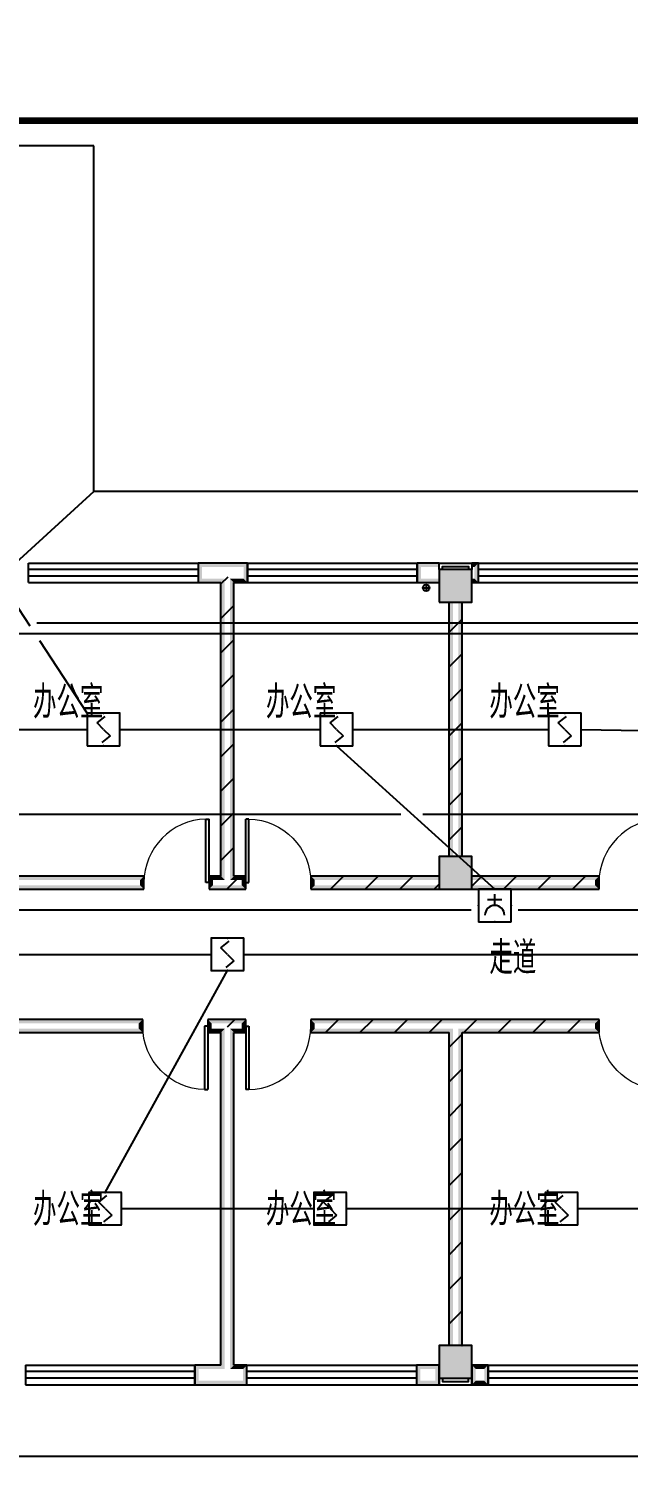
# Model space of a CAD drawing. Extents: x 101023 to 279373, y -114511 to 293844.
# Drawn here: x 139379 to 148582, y -98566 to -76668 of the extents above; entities that cross this region are included whole.
import ezdxf
from ezdxf.enums import TextEntityAlignment as Align

# ---------------------------------------------------------------- set-up
doc = ezdxf.new("R2010")
doc.units = 0
doc.header["$LTSCALE"] = 1000
doc.header["$MEASUREMENT"] = 0
doc.linetypes.add('DASH', pattern=[0.35, 0.25, -0.1])
for name, color, linetype in [('A-WALL-PATT', 252, 'Continuous'), ('COLUMN', 2, 'Continuous'), ('EQUIP-消防', 3, 'Continuous'), ('PUB_HATCH', 8, 'Continuous'), ('PUB_TEXT', 7, 'Continuous'), ('PUB_WALL', 2, 'Continuous'), ('STAIR', 2, 'Continuous'), ('WALL', 2, 'Continuous'), ('WINDOW', 2, 'Continuous'), ('WIRE-消防', 1, 'Continuous'), ('排水', 153, 'Continuous')]:
    doc.layers.add(name, color=color, linetype=linetype)
doc.styles.get("Standard").update_dxf_attribs({"font": 'simplex.shx', "width": 0.8, "bigfont": 'gbcbig.shx'})
pattern_1 = [(45, (-908016.57, -754752.9), (-265.16515, 265.16515), [])]

# ---------------------------------------------------------------- blocks, each defined once
blk = doc.blocks.new('$equip$00002656')
for p, q in [((-0.5, 1), (-0.5, 0)), ((0.5, 1), (-0.5, 1)), ((0.5, 0), (0.5, 1)), ((0, 0.5), (0, 0.15)), ((-0.5, 0), (0.5, 0)), ((-0.219, 0.331), (0.222, 0.331))]:
    blk.add_line(p, q)
at = {"const_width": 0.04}
blk.add_lwpolyline([(-0.5, 1), (0.5, 1), (0.5, 0), (-0.5, 0), (-0.5, 1), (0.5, 1)], dxfattribs=at)
blk.add_arc((0, 0.8), 0.3, 180, 0)
for p in [(0, 1), (-0.5, 0.5), (0.5, 0.5), (0, 0)]:
    blk.add_point(p)
at = {"color": 7, "flags": 1}
for tag, height, p in [('B', 0.4, (0.762, 0.292)), ('A', 0.00002, (0, 0))]:
    blk.add_attdef(tag, text='', height=height, dxfattribs=at).set_placement(p, align=Align.MIDDLE_CENTER)
blk = doc.blocks.new('$Equip$00002649')
for p, q in [((-0.5, 0.5), (-0.5, -0.5)), ((0.5, 0.5), (-0.5, 0.5)), ((0.5, -0.5), (0.5, 0.5)), ((-0.2, 0.2), (0.05, 0.4)), ((0, 0), (-0.2, 0.2)), ((0, 0), (0.2, -0.2)), ((0.2, -0.2), (-0.05, -0.4)), ((-0.5, -0.5), (0.5, -0.5))]:
    blk.add_line(p, q)
at = {"const_width": 0.04}
blk.add_lwpolyline([(-0.5, 0.5), (0.5, 0.5), (0.5, -0.5), (-0.5, -0.5), (-0.5, 0.5), (0.5, 0.5)], dxfattribs=at)
for p in [(0, 0.5), (-0.5, 0), (0.5, 0), (0, -0.5)]:
    blk.add_point(p)
at = {"color": 7, "flags": 1}
for tag, height, p in [('A', 0.00002, (0, 0)), ('B', 0.4, (0.762, -0.208))]:
    blk.add_attdef(tag, text='', height=height, dxfattribs=at).set_placement(p, align=Align.MIDDLE_CENTER)
blk = doc.blocks.new('ng')
at = {"layer": '排水'}
for p, q in [((345991, 781358), (346091, 781358)), ((346041, 781408), (346041, 781308))]:
    blk.add_line(p, q, dxfattribs=at)
blk.add_circle((346041, 781358), 50, dxfattribs=at)
blk = doc.blocks.new('雨水管')
at = {"layer": '排水'}
blk.add_blockref('ng', (600767, -124911), dxfattribs=at)
blk = doc.blocks.new('$WINLIB2D$00000001')
at = {"color": 0}
for points in [[(-0.5, 0.5), (-0.5, -0.5)], [(-0.5, 0.5), (0.5, 0.5)], [(0.5, -0.5), (0.5, 0.5)], [(0.5, 0.1667), (-0.5, 0.1667)], [(0.5, -0.1667), (-0.5, -0.1667)], [(-0.5, -0.5), (0.5, -0.5)]]:
    blk.add_lwpolyline(points, dxfattribs=at)
blk = doc.blocks.new('$DorLib2D$00000001')
for p, q in [((0.45, 0.975), (0.5, 0.975)), ((0.45, 0), (0.45, 0.975)), ((0.5, 0), (0.5, 0.975)), ((0.5, 0), (0.45, 0))]:
    blk.add_line(p, q)
at = {"lineweight": 13}
blk.add_arc((0.475, 0), 0.975, 91.4693, 180, dxfattribs=at)
blk = doc.blocks.new('_FZH')
blk.add_lwpolyline([(-0.5, -0.5), (0.5, -0.5), (0.5, 0.5), (-0.5, 0.5)], close=True)
at = {"layer": 'PUB_HATCH'}
blk.add_solid([(-0.5, -0.5), (0.5, -0.5), (-0.5, 0.5), (0.5, 0.5)], dxfattribs=at)
blk = doc.blocks.new('A$C40CE5D7B')
at = {"layer": 'A-WALL-PATT'}
h = blk.add_hatch(dxfattribs=at)
h.set_pattern_fill('普通砖', color=256, scale=150, style=0)
h.set_pattern_definition(pattern_1)
h.paths.add_polyline_path([(26100, 25803), (26140, 25810), (26200, 25870), (26200, 30370), (26100, 30470), (26000, 30370), (26000, 25870), (26060, 25810)])
h = blk.add_hatch(dxfattribs=at)
h.set_pattern_fill('普通砖', color=256, scale=150, style=0)
h.set_pattern_definition(pattern_1)
h.paths.add_polyline_path([(29700, 30070), (29500, 30070), (29500, 26170), (29700, 26170)])
h = blk.add_hatch(dxfattribs=at)
h.set_pattern_fill('普通砖', color=256, scale=150, style=0)
h.set_pattern_definition(pattern_1)
h.paths.add_polyline_path([(26100, 25803), (26100, 25670), (26380, 25670), (26380, 25870), (26200, 25870), (26140, 25810)])
h = blk.add_hatch(dxfattribs=at)
h.set_pattern_fill('普通砖', color=256, scale=150, style=0)
h.set_pattern_definition(pattern_1)
h.paths.add_polyline_path([(29350, 25670), (29350, 25870), (27380, 25870), (27380, 25670)])
h = blk.add_hatch(dxfattribs=at)
h.set_pattern_fill('普通砖', color=256, scale=150, style=0)
h.set_pattern_definition(pattern_1)
h.paths.add_polyline_path([(29850, 25870), (29850, 25670), (31800, 25670), (31800, 25870)])
h = blk.add_hatch(dxfattribs=at)
h.set_pattern_fill('普通砖', color=256, scale=150, style=0)
h.set_pattern_definition(pattern_1)
h.paths.add_polyline_path([(26140, 23530), (26200, 23470), (26380, 23470), (26380, 23670), (26100, 23670), (26100, 23537)])
h = blk.add_hatch(dxfattribs=at)
h.set_pattern_fill('普通砖', color=256, scale=150, style=0)
h.set_pattern_definition(pattern_1)
h.paths.add_polyline_path([(29600, 23537), (29600, 23670), (27380, 23670), (27380, 23470), (29500, 23470), (29560, 23530)])
h = blk.add_hatch(dxfattribs=at)
h.set_pattern_fill('普通砖', color=256, scale=150, style=0)
h.set_pattern_definition(pattern_1)
h.paths.add_polyline_path([(29640, 23530), (29700, 23470), (31800, 23470), (31800, 23670), (29600, 23670), (29600, 23537)])
h = blk.add_hatch(dxfattribs=at)
h.set_pattern_fill('普通砖', color=256, scale=150, style=0)
h.set_pattern_definition(pattern_1)
h.paths.add_polyline_path([(29500, 18670), (29700, 18670), (29700, 23470), (29640, 23530), (29600, 23537), (29560, 23530), (29500, 23470)])
at = {"layer": 'PUB_WALL'}
for points in [[(26100, 30670), (25650, 30670), (25710, 30610), (26100, 30610)], [(25650, 30670), (25650, 30370), (25710, 30430), (25710, 30610)], [(26410, 30670), (26100, 30670), (26100, 30610), (26350, 30610)], [(26410, 30370), (26410, 30670), (26350, 30610), (26350, 30430)], [(29350, 30670), (29010, 30670), (29070, 30610), (29350, 30610)], [(29010, 30670), (29010, 30370), (29070, 30430), (29070, 30610)], [(29950, 30670), (29850, 30670), (29850, 30610), (29890, 30610)], [(29950, 30370), (29950, 30670), (29890, 30610), (29890, 30430)], [(29850, 30570), (29350, 30570), (29410, 30510), (29790, 30510)], [(29350, 30570), (29350, 30070), (29410, 30130), (29410, 30510)], [(29850, 30070), (29850, 30570), (29790, 30510), (29790, 30130)], [(25650, 30370), (26000, 30370), (26060, 30430), (25710, 30430)], [(26000, 25870), (26000, 30370), (26060, 30430), (26060, 25810)], [(26200, 25870), (26200, 30370), (26140, 30430), (26140, 25810)], [(26200, 30370), (26410, 30370), (26350, 30430), (26140, 30430)], [(29010, 30370), (29350, 30370), (29350, 30430), (29070, 30430)], [(29850, 30370), (29950, 30370), (29890, 30430), (29850, 30430)], [(29350, 30070), (29850, 30070), (29790, 30130), (29410, 30130)], [(29560, 30070), (29500, 30070), (29500, 26170), (29560, 26170)], [(29700, 30070), (29640, 30070), (29640, 26170), (29700, 26170)], [(29850, 26170), (29350, 26170), (29410, 26110), (29790, 26110)], [(29350, 26170), (29350, 25670), (29410, 25730), (29410, 26110)], [(29850, 25670), (29850, 26170), (29790, 26110), (29790, 25730)], [(22850, 25870), (22850, 25810), (24760, 25810), (24820, 25870)], [(24820, 25670), (24820, 25870), (24760, 25810), (24760, 25730)], [(26000, 25870), (25820, 25870), (25880, 25810), (26060, 25810)], [(25820, 25870), (25820, 25670), (25880, 25730), (25880, 25810)], [(26380, 25870), (26200, 25870), (26140, 25810), (26320, 25810)], [(26380, 25670), (26380, 25870), (26320, 25810), (26320, 25730)], [(29350, 25810), (29350, 25870), (27380, 25870), (27440, 25810)], [(27380, 25870), (27380, 25670), (27440, 25730), (27440, 25810)], [(29850, 25870), (29850, 25810), (31740, 25810), (31800, 25870)], [(31800, 25670), (31800, 25870), (31740, 25810), (31740, 25730)], [(22850, 25730), (22850, 25670), (24820, 25670), (24760, 25730)], [(25820, 25670), (26100, 25670), (26100, 25730), (25880, 25730)], [(26100, 25670), (26380, 25670), (26320, 25730), (26100, 25730)], [(29350, 25670), (29350, 25730), (27440, 25730), (27380, 25670)], [(29350, 25670), (29850, 25670), (29790, 25730), (29410, 25730)], [(29850, 25730), (29850, 25670), (31800, 25670), (31740, 25730)], [(22850, 23670), (22850, 23610), (24740, 23610), (24800, 23670)], [(24800, 23470), (24800, 23670), (24740, 23610), (24740, 23530)], [(26100, 23670), (25800, 23670), (25860, 23610), (26100, 23610)], [(25800, 23670), (25800, 23470), (25860, 23530), (25860, 23610)], [(26380, 23670), (26100, 23670), (26100, 23610), (26320, 23610)], [(26380, 23470), (26380, 23670), (26320, 23610), (26320, 23530)], [(29600, 23670), (27380, 23670), (27440, 23610), (29600, 23610)], [(27380, 23670), (27380, 23470), (27440, 23530), (27440, 23610)], [(31800, 23670), (29600, 23670), (29600, 23610), (31740, 23610)], [(31800, 23470), (31800, 23670), (31740, 23610), (31740, 23530)], [(22850, 23530), (22850, 23470), (24800, 23470), (24740, 23530)], [(25800, 23470), (26000, 23470), (26060, 23530), (25860, 23530)], [(26000, 18370), (26000, 23470), (26060, 23530), (26060, 18310)], [(26200, 23470), (26380, 23470), (26320, 23530), (26140, 23530)], [(26200, 18370), (26200, 23470), (26140, 23530), (26140, 18310)], [(27380, 23470), (29500, 23470), (29560, 23530), (27440, 23530)], [(29500, 18670), (29560, 18670), (29560, 23530), (29500, 23470)], [(29640, 18670), (29700, 18670), (29700, 23470), (29640, 23530)], [(29700, 23470), (31800, 23470), (31740, 23530), (29640, 23530)], [(29850, 18670), (29350, 18670), (29410, 18610), (29790, 18610)], [(29350, 18670), (29350, 18170), (29410, 18230), (29410, 18610)], [(29850, 18170), (29850, 18670), (29790, 18610), (29790, 18230)], [(26000, 18370), (25600, 18370), (25660, 18310), (26060, 18310)], [(25600, 18370), (25600, 18070), (25660, 18130), (25660, 18310)], [(26400, 18370), (26200, 18370), (26140, 18310), (26340, 18310)], [(26400, 18070), (26400, 18370), (26340, 18310), (26340, 18130)], [(29350, 18370), (29000, 18370), (29060, 18310), (29290, 18310)], [(29000, 18370), (29000, 18070), (29060, 18130), (29060, 18310)], [(29350, 18070), (29350, 18370), (29290, 18310), (29290, 18130)], [(29350, 18170), (29850, 18170), (29790, 18230), (29410, 18230)], [(30100, 18370), (29850, 18370), (29910, 18310), (30040, 18310)], [(29850, 18370), (29850, 18070), (29910, 18130), (29910, 18310)], [(30100, 18070), (30100, 18370), (30040, 18310), (30040, 18130)], [(25600, 18070), (26100, 18070), (26100, 18130), (25660, 18130)], [(26100, 18070), (26400, 18070), (26340, 18130), (26100, 18130)], [(29000, 18070), (29350, 18070), (29290, 18130), (29060, 18130)], [(29850, 18070), (30100, 18070), (30040, 18130), (29910, 18130)]]:
    blk.add_hatch(color=256, dxfattribs=at).paths.add_polyline_path(points)
at = {"color": 252, "linetype": 'DASH', "ltscale": 3, "const_width": 100}
blk.add_lwpolyline([(6504, 89385), (82000, 89385), (82000, 37455), (10879, 37455)], dxfattribs=at)
for points in [[(24050, 37070), (17650, 37070)], [(29350, 30570), (29350, 30670), (29850, 30670), (29850, 30570)], [(29400, 30570), (29400, 30620), (29800, 30620), (29800, 30570)], [(29350, 18170), (29350, 18070), (29850, 18070), (29850, 18170)], [(29400, 18170), (29400, 18120), (29800, 18120), (29800, 18170)]]:
    blk.add_lwpolyline(points)
at = {"layer": 'WALL'}
for p, q in [((26100, 30670), (25650, 30670)), ((25650, 30670), (25650, 30370)), ((26410, 30670), (26100, 30670)), ((26410, 30370), (26410, 30670)), ((29350, 30670), (29010, 30670)), ((29010, 30670), (29010, 30370)), ((29950, 30670), (29850, 30670)), ((29950, 30370), (29950, 30670)), ((25650, 30370), (26000, 30370)), ((26000, 25870), (26000, 30370)), ((26200, 25870), (26200, 30370)), ((26200, 30370), (26410, 30370)), ((29010, 30370), (29350, 30370)), ((29850, 30370), (29950, 30370)), ((29500, 26170), (29500, 30070)), ((29700, 26170), (29700, 30070)), ((24820, 25870), (22850, 25870)), ((24820, 25670), (24820, 25870)), ((26000, 25870), (25820, 25870)), ((25820, 25870), (25820, 25670)), ((26380, 25870), (26200, 25870)), ((26380, 25670), (26380, 25870)), ((29350, 25870), (27380, 25870)), ((27380, 25870), (27380, 25670)), ((31800, 25870), (29850, 25870)), ((31800, 25670), (31800, 25870)), ((22850, 25670), (24820, 25670)), ((25820, 25670), (26100, 25670)), ((26100, 25670), (26380, 25670)), ((27380, 25670), (29350, 25670)), ((29850, 25670), (31800, 25670)), ((24800, 23670), (22850, 23670)), ((24800, 23470), (24800, 23670)), ((26100, 23670), (25800, 23670)), ((25800, 23670), (25800, 23470)), ((26380, 23670), (26100, 23670)), ((26380, 23470), (26380, 23670)), ((29600, 23670), (27380, 23670)), ((27380, 23670), (27380, 23470)), ((31800, 23670), (29600, 23670)), ((31800, 23470), (31800, 23670)), ((22850, 23470), (24800, 23470)), ((25800, 23470), (26000, 23470)), ((26000, 18370), (26000, 23470)), ((26200, 23470), (26380, 23470)), ((26200, 18370), (26200, 23470)), ((27380, 23470), (29500, 23470)), ((29500, 18670), (29500, 23470)), ((29700, 18670), (29700, 23470)), ((29700, 23470), (31800, 23470)), ((26000, 18370), (25600, 18370)), ((25600, 18370), (25600, 18070)), ((26400, 18370), (26200, 18370)), ((26400, 18070), (26400, 18370)), ((29350, 18370), (29000, 18370)), ((29000, 18370), (29000, 18070)), ((29350, 18070), (29350, 18370)), ((30100, 18370), (29850, 18370)), ((29850, 18370), (29850, 18070)), ((30100, 18070), (30100, 18370)), ((25600, 18070), (26100, 18070)), ((26100, 18070), (26400, 18070)), ((29000, 18070), (29350, 18070)), ((29850, 18070), (30100, 18070))]:
    blk.add_line(p, q, dxfattribs=at)
at = {"layer": '排水'}
blk.add_line((24050, 31770), (22850, 30670), dxfattribs=at)
for points in [[(64900, 16970), (7900, 16970), (7900, 19270), (7300, 19270), (7300, 29470), (7900, 29470), (7900, 31770), (17650, 31770), (17650, 37070)], [(65650, 33770), (35150, 33770), (35150, 31770), (24050, 31770), (24050, 37070)]]:
    blk.add_lwpolyline(points, dxfattribs=at)
blk.add_blockref('雨水管', (-917658, -626157))
at = {"layer": 'COLUMN'}
for p, xscale, yscale, zscale, rotation in [((29600, 30320), 499.9999999032589, 500.0000008976785, 500.0000008976785, 1.588819395128734e-08), ((29600, 25920), 500.0000000636792, 500.0664061905118, 500.0664061905118, 3.032230465129246e-08), ((29600, 18420), 500.0000000657747, 499.9999997237464, 499.9999997237464, 1.945003087611048e-08)]:
    blk.add_blockref('_FZH', p, dxfattribs=dict(at, xscale=xscale, yscale=yscale, zscale=zscale, rotation=rotation))
at = {"layer": 'WINDOW'}
for name, p, xscale, yscale, zscale, rotation in [('$WINLIB2D$00000001', (24350, 30520), -2600, 300, 2600, 180), ('$WINLIB2D$00000001', (31250, 30520), -2600, 300, 2600, 180), ('$DorLib2D$00000001', (25300, 23570), -1000, 1000, -1000, 180), ('$DorLib2D$00000001', (26880, 23570), 1000, 1000, 1000, 180), ('$DorLib2D$00000001', (32300, 23570), -1000, 1000, -1000, 180), ('$WINLIB2D$00000001', (24300, 18220), 2600, 300, -2600, 1.621503831704374e-10), ('$WINLIB2D$00000001', (27700, 18220), -2600, 300, -2600, 180.0000000001622), ('$WINLIB2D$00000001', (31400, 18220), 2600, 300, -2600, 4.515685976748341e-11)]:
    blk.add_blockref(name, p, dxfattribs=dict(at, xscale=xscale, yscale=yscale, zscale=zscale, rotation=rotation))
for name, p, xscale, yscale, zscale in [('$WINLIB2D$00000001', (27710, 30520), 2600, 300, 2600), ('$DorLib2D$00000001', (25320, 25770), 1000, 1000, -1000), ('$DorLib2D$00000001', (26880, 25770), -1000, 1000, 1000), ('$DorLib2D$00000001', (32300, 25770), 1000, 1000, -1000)]:
    blk.add_blockref(name, p, dxfattribs=dict(at, xscale=xscale, yscale=yscale, zscale=zscale))
at = {"layer": 'PUB_TEXT'}
for s, p in [('办公室', (23118, 28288)), ('办公室', (26690, 28288)), ('办公室', (30118, 28288)), ('走道', (30118, 24367)), ('办公室', (23118, 20508)), ('办公室', (26690, 20508)), ('办公室', (30118, 20508))]:
    blk.add_text(s, height=500, dxfattribs=at).set_placement(p)

msp = doc.modelspace()

# ---------------------------------------------------------------- linework, layer by layer
at = {"layer": 'WIRE-消防'}
for p, q in [((139404, -85833), (138510, -84473)), ((139505, -85783), (154725, -85783)), ((135480, -85946), (154365, -85946)), ((140280, -87166), (139552, -86058)), ((136382, -88714), (145092, -88714)), ((145427, -88714), (153567, -88714)), ((136380, -90181), (146167, -90181)), ((146892, -90181), (152449, -90181))]:
    msp.add_line(p, q, dxfattribs=at)
at = {"layer": 'WIRE-消防', "linetype": 'Continuous'}
for p, q in [((137430, -87416), (140280, -87416)), ((140780, -87416), (143855, -87416)), ((144355, -87416), (147355, -87416)), ((147855, -87416), (150780, -87466)), ((144105, -87666), (146530, -89866)), ((137430, -90866), (142180, -90866)), ((142680, -90866), (149080, -90866)), ((140555, -94516), (142430, -91116)), ((140805, -94766), (143755, -94766)), ((144255, -94766), (147305, -94766)), ((147805, -94766), (150755, -94766))]:
    msp.add_line(p, q, dxfattribs=at)

# ---------------------------------------------------------------- block references
at = {"layer": 'EQUIP-消防', "xscale": 500, "yscale": 500, "zscale": 500}
for p in [(140530, -87416), (144105, -87416), (147605, -87416), (142430, -90866), (140555, -94766), (144005, -94766), (147555, -94766)]:
    msp.add_blockref('$Equip$00002649', p, dxfattribs=at)
at = {"layer": 'EQUIP-消防', "xscale": 500, "yscale": 500, "zscale": 500, "rotation": 180}
msp.add_blockref('$equip$00002656', (146530, -89866), dxfattribs=at)
at = {"layer": 'STAIR'}
msp.add_blockref('A$C40CE5D7B', (116330, -115536), dxfattribs=at)

doc.saveas('drawing.dxf')
